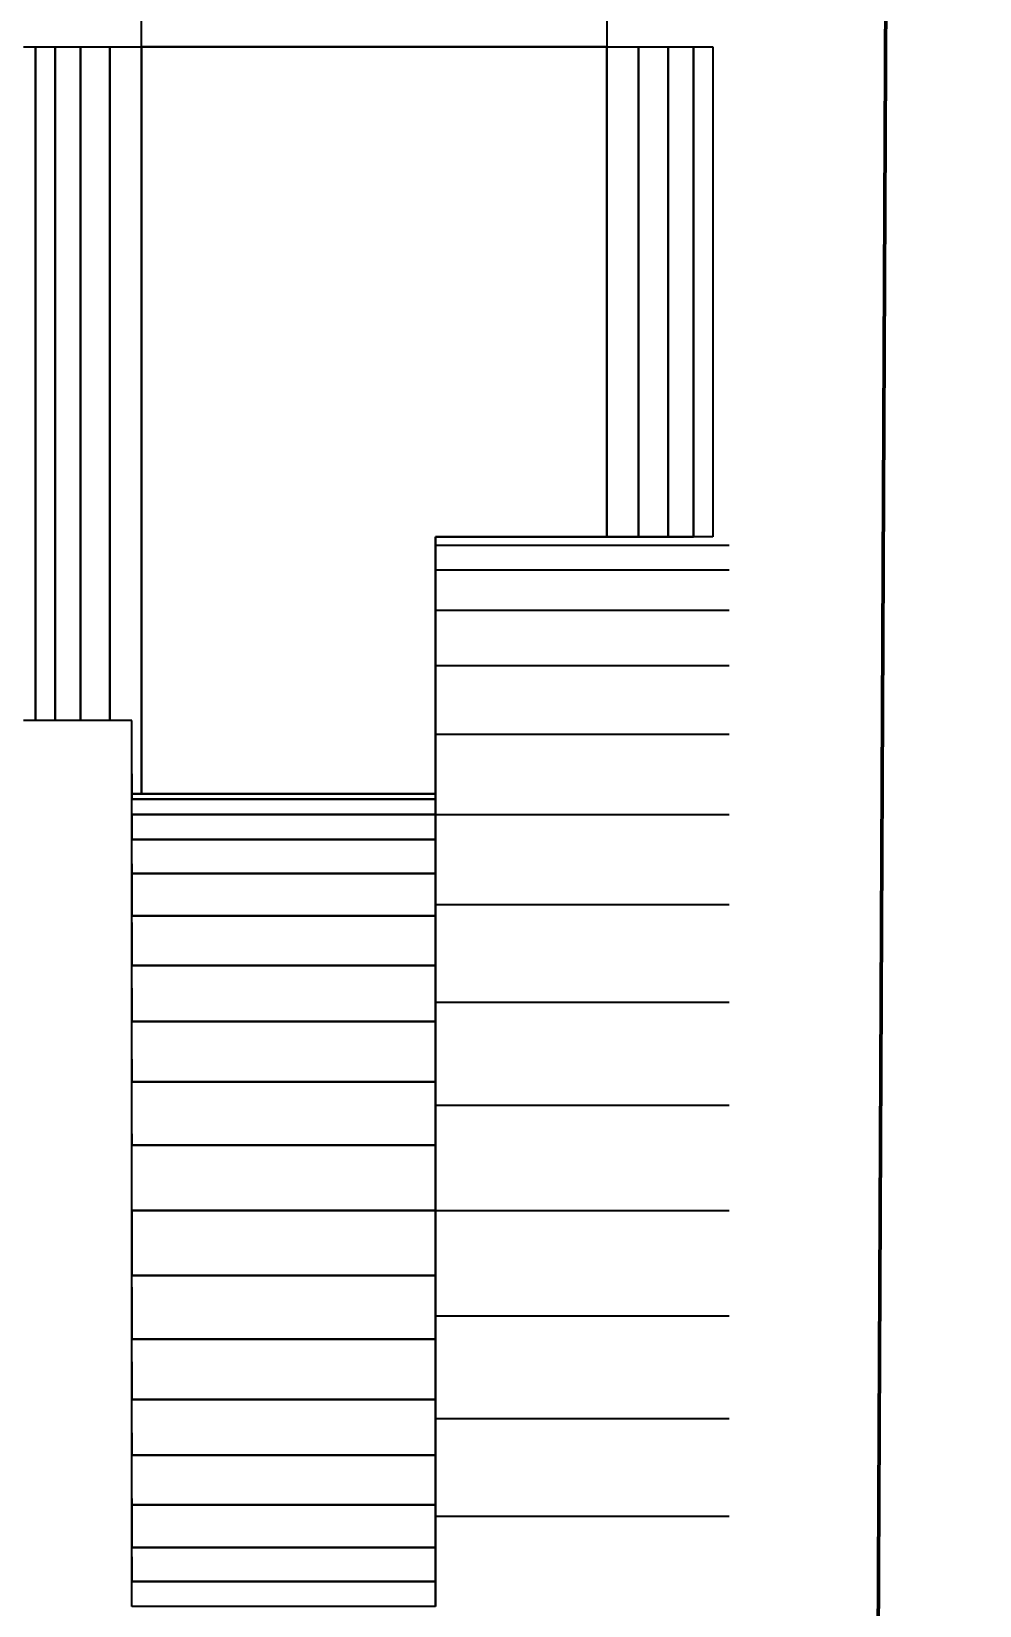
# Model space of a CAD drawing. Header units: millimetres. Extents: x 103208 to 171806, y -164 to 10038.
# Drawn here: x 113664.63 to 113669.59, y 7098.34 to 7106.56 of the extents above; entities that cross this region are included whole.
import ezdxf

# ---------------------------------------------------------------- set-up
doc = ezdxf.new("R2010")
doc.units = ezdxf.units.MM
doc.layers.add('Parede Baixa', color=5, linetype='Continuous', lineweight=50)
doc.layers.add('Piso', color=55, linetype='Continuous')
doc.styles.add('Valéria', font='romantic.ttf', dxfattribs={"height": 10})
doc.dimstyles.new('Cota - 50', dxfattribs={"dimtxt": 10, "dimasz": 5, "dimexe": 10, "dimexo": 20, "dimgap": 5, "dimtad": 1, "dimtxsty": 'Valéria', "dimblk": 'DOT', "dimcen": 0, "dimclrd": 12, "dimclre": 12, "dimclrt": 2, "dimazin": 2, "dimtfac": 1, "dimtix": 1, "dimtmove": 0, "dimatfit": 3, "dimldrblk": 'DOT', "dimfxl": 1, "dimarcsym": 0})

# ---------------------------------------------------------------- blocks, each defined once
blk = doc.blocks.new('_Dot')
at = {"color": 0, "linetype": 'ByBlock', "lineweight": -2}
blk.add_line((-0.5, 0), (-1, 0), dxfattribs=at)
at = {"color": 0, "linetype": 'ByBlock', "const_width": 0.5}
blk.add_lwpolyline([(-0.25, 0, 1), (0.25, 0, 1)], format="xyb", close=True, dxfattribs=at)
blk = doc.blocks.new('*D788')
at = {"color": 12, "lineweight": -2, "transparency": 16777216}
for p, q in [((113649.589, 7209.3974), (113620.6533, 7209.3974)), ((113630.6533, 7204.3974), (113630.6533, 6999.2137)), ((113648.5633, 6994.2137), (113620.6533, 6994.2137))]:
    blk.add_line(p, q, dxfattribs=at)
at = {"layer": 'Defpoints', "color": 0, "transparency": 16777216}
for p in [(113669.589, 7209.3974, 9825), (113630.6533, 6994.2137), (113668.5633, 6994.2137, 9825)]:
    blk.add_point(p, dxfattribs=at)
at = {"color": 12, "lineweight": -2, "transparency": 16777216, "xscale": 5, "yscale": 5, "zscale": 5}
for p, rotation in [((113630.6533, 7209.3974), 90), ((113630.6533, 6994.2137), 270)]:
    blk.add_blockref('_Dot', p, dxfattribs=dict(at, rotation=rotation))
at = {"color": 2, "transparency": 16777216, "insert": (113620.5497, 7101.8056), "char_height": 10, "attachment_point": 5, "rotation": 90, "style": 'Valéria'}
blk.add_mtext('218', dxfattribs=at)

msp = doc.modelspace()

# ---------------------------------------------------------------- hatches: boundary and pattern name
at = {"layer": 'Piso'}
h = msp.add_hatch(dxfattribs=at)
h.set_pattern_fill('ANSI37', color=256, scale=13.33333, angle=-45)
edge = h.paths.add_edge_path()
edge.add_line((113669.2077, 7129.39833), (113509.20952, 7130.08033))
edge.add_line((113509.20952, 7130.08033), (113508.56554, 6994.97631))
edge.add_line((113508.56554, 6994.97631), (113511.06504, 6994.97631))
edge.add_line((113511.06504, 6994.97631), (113511.06504, 6996.92865))
edge.add_line((113511.06504, 6996.92865), (113521.06504, 6996.92865))
edge.add_line((113521.06504, 6996.92865), (113521.06504, 7067.42865))
edge.add_line((113521.06504, 7067.42865), (113517.56504, 7067.42865))
edge.add_line((113517.56504, 7067.42865), (113517.56504, 7064.92865))
edge.add_line((113517.56504, 7064.92865), (113513.45282, 7063.85369))
edge.add_line((113513.45282, 7063.85369), (113511.67162, 7065.80268))
edge.add_line((113511.67162, 7065.80268), (113511.67162, 7069.02276))
edge.add_line((113511.67162, 7069.02276), (113511.67162, 7071.81921))
edge.add_line((113511.67162, 7071.81921), (113514.56504, 7072.42865))
edge.add_line((113514.56504, 7072.42865), (113518.44233, 7073.24532))
edge.add_line((113518.44233, 7073.24532), (113517.56504, 7070.67865))
edge.add_line((113517.56504, 7070.67865), (113521.06504, 7069.92865))
edge.add_line((113521.06504, 7069.92865), (113521.06504, 7073.92865))
edge.add_line((113521.06504, 7073.92865), (113524.06504, 7073.92865))
edge.add_line((113524.06504, 7073.92865), (113524.06504, 7069.92865))
edge.add_line((113524.06504, 7069.92865), (113527.56504, 7069.92865))
edge.add_line((113527.56504, 7069.92865), (113527.56504, 7073.85108))
edge.add_line((113527.56504, 7073.85108), (113531.06504, 7071.92865))
edge.add_line((113531.06504, 7071.92865), (113534.57288, 7071.92865))
edge.add_line((113534.57288, 7071.92865), (113534.57288, 7069.10749))
edge.add_line((113534.57288, 7069.10749), (113534.57288, 7067.32795))
edge.add_line((113534.57288, 7067.32795), (113532.79168, 7065.2095))
edge.add_line((113532.79168, 7065.2095), (113530.56504, 7064.92865))
edge.add_line((113530.56504, 7064.92865), (113526.41332, 7064.40497))
edge.add_line((113526.41332, 7064.40497), (113527.56504, 7067.42865))
edge.add_line((113527.56504, 7067.42865), (113524.06504, 7067.42865))
edge.add_line((113524.06504, 7067.42865), (113524.06504, 6994.92865))
edge.add_line((113524.06504, 6994.92865), (113521.06504, 6994.92865))
edge.add_line((113521.06504, 6994.92865), (113521.06504, 6991.92865))
edge.add_line((113521.06504, 6991.92865), (113603.06662, 6991.92865))
edge.add_line((113603.06662, 6991.92865), (113603.06662, 6996.87278))
edge.add_line((113603.06662, 6996.87278), (113613.06662, 6996.87278))
edge.add_line((113613.06662, 6996.87278), (113613.05521, 6994.47826))
edge.add_line((113613.05521, 6994.47826), (113616.25069, 6994.46303))
edge.add_line((113616.25069, 6994.46303), (113616.13498, 7056.072))
edge.add_line((113616.13498, 7056.072), (113668.85699, 7055.8207))
edge.add_line((113668.85699, 7055.8207), (113668.85699, 7059.89177))
edge.add_line((113668.85699, 7059.89177), (113663.21008, 7059.89177))
edge.add_line((113663.21008, 7059.89177), (113663.21008, 7061.66068))
edge.add_line((113663.21008, 7061.66068), (113661.12322, 7063.46176))
edge.add_line((113661.12322, 7063.46176), (113661.11968, 7083.35224))
edge.add_line((113661.11968, 7083.35224), (113666.15383, 7083.35224))
edge.add_line((113666.15383, 7083.35224), (113663.18371, 7077.44053))
edge.add_line((113663.18371, 7077.44053), (113663.21008, 7064.88647))
edge.add_line((113663.21008, 7064.88647), (113668.90026, 7064.89843))
edge.add_line((113668.90026, 7064.89843), (113669.03549, 7093.27005))
edge.add_line((113669.03549, 7093.27005), (113662.5906, 7093.27005))
edge.add_line((113662.5906, 7093.27005), (113662.5906, 7095.05188))
edge.add_line((113662.5906, 7095.05188), (113659.44923, 7097.84369))
edge.add_line((113659.44923, 7097.84369), (113659.44923, 7077.05692))
edge.add_line((113659.44923, 7077.05692), (113590.41176, 7076.97037))
edge.add_line((113590.41176, 7076.97037), (113588.10548, 7086.46209))
edge.add_line((113588.10548, 7086.46209), (113588.10548, 7118.71122))
edge.add_line((113588.10548, 7118.71122), (113591.0969, 7121.2277))
edge.add_line((113591.0969, 7121.2277), (113600.45908, 7125.79033))
edge.add_line((113600.45908, 7125.79033), (113621.92352, 7125.79033))
edge.add_line((113621.92352, 7125.79033), (113659.44923, 7123.75046))
edge.add_line((113659.44923, 7123.75046), (113659.44923, 7102.96369))
edge.add_line((113659.44923, 7102.96369), (113662.10414, 7105.38508))
edge.add_line((113662.10414, 7105.38508), (113662.12477, 7107.12369))
edge.add_line((113662.12477, 7107.12369), (113669.10153, 7107.12369))
edge.add_line((113669.10153, 7107.12369), (113669.19647, 7129.39838))

# ---------------------------------------------------------------- linework, layer by layer
at = {"layer": 'Parede Baixa'}
msp.add_line((113668.56334, 6994.21368, 9825), (113669.58901, 7209.39742, 9825), dxfattribs=at)
at = {"layer": 'Piso'}
for p, q in [((113666.74523, 7103.92369), (113666.74523, 7103.88035)), ((113667.64123, 7103.92369), (113666.74523, 7103.92369)), ((113667.80688, 7103.92369), (113667.64123, 7103.92369)), ((113667.96123, 7103.92369), (113667.80688, 7103.92369)), ((113668.09378, 7103.92369), (113667.96123, 7103.92369)), ((113666.74523, 7103.88035), (113666.74523, 7103.75141)), ((113666.74523, 7103.75141), (113666.74523, 7103.54003)), ((113666.74523, 7103.54003), (113666.74523, 7103.25143)), ((113666.74523, 7103.25143), (113666.74523, 7102.8927)), ((113664.65498, 7102.96369), (113664.59104, 7102.96369)), ((113664.75669, 7102.96369), (113664.65498, 7102.96369)), ((113664.88923, 7102.96369), (113664.75669, 7102.96369)), ((113665.04359, 7102.96369), (113664.88923, 7102.96369)), ((113665.15803, 7102.96369), (113665.04359, 7102.96369)), ((113665.15803, 7102.93217), (113665.15803, 7102.96369)), ((113665.15803, 7102.83839), (113665.15803, 7102.93217)), ((113665.15803, 7102.68466), (113665.15803, 7102.83839)), ((113666.74523, 7102.8927), (113666.74523, 7102.57969)), ((113665.15803, 7102.57969), (113665.15803, 7102.68466)), ((113665.20923, 7102.57969), (113665.15803, 7102.57969)), ((113665.15803, 7102.5529), (113665.15803, 7102.57969)), ((113665.15803, 7102.47319), (113665.15803, 7102.5529)), ((113666.74523, 7102.57969), (113665.20923, 7102.57969)), ((113666.74523, 7102.57969), (113666.74523, 7102.5529)), ((113666.74523, 7102.5529), (113666.74523, 7102.47319)), ((113665.15803, 7102.34252), (113665.15803, 7102.47319)), ((113666.74523, 7102.47319), (113666.74523, 7102.34252)), ((113665.15803, 7102.21388), (113665.15803, 7102.34252)), ((113666.74523, 7102.34252), (113666.74523, 7102.16411)), ((113665.15803, 7102.16411), (113665.15803, 7102.21388)), ((113665.15803, 7101.94235), (113665.15803, 7102.16411)), ((113666.74523, 7102.16411), (113666.74523, 7102.00173)), ((113665.15803, 7101.90842), (113665.15803, 7101.94235)), ((113666.74523, 7102.00173), (113666.74523, 7101.94235)), ((113666.74523, 7101.94235), (113666.74523, 7101.68271)), ((113665.15803, 7101.68271), (113665.15803, 7101.90842)), ((113665.15803, 7101.5659), (113665.15803, 7101.68271)), ((113666.74523, 7101.68271), (113666.74523, 7101.49143)), ((113665.15803, 7101.39157), (113665.15803, 7101.5659)), ((113666.74523, 7101.49143), (113666.74523, 7101.39157)), ((113665.15803, 7101.19477), (113665.15803, 7101.39157)), ((113666.74523, 7101.39157), (113666.74523, 7101.07611)), ((113665.15803, 7101.07611), (113665.15803, 7101.19477)), ((113665.15803, 7100.80416), (113665.15803, 7101.07611)), ((113666.74523, 7101.07611), (113666.74523, 7100.95434)), ((113666.74523, 7100.95434), (113666.74523, 7100.74409)), ((113665.15803, 7100.74409), (113665.15803, 7100.80416)), ((113665.15803, 7100.40369), (113665.15803, 7100.74409)), ((113666.74523, 7100.74409), (113666.74523, 7100.40369)), ((113665.15803, 7100.06329), (113665.15803, 7100.40369)), ((113666.74523, 7100.40369), (113666.74523, 7100.06329)), ((113665.15803, 7100.00322), (113665.15803, 7100.06329)), ((113666.74523, 7100.06329), (113666.74523, 7099.85304)), ((113665.15803, 7099.73127), (113665.15803, 7100.00322)), ((113666.74523, 7099.85304), (113666.74523, 7099.73127)), ((113665.15803, 7099.6126), (113665.15803, 7099.73127)), ((113666.74523, 7099.73127), (113666.74523, 7099.4158)), ((113665.15803, 7099.4158), (113665.15803, 7099.6126)), ((113665.15803, 7099.24147), (113665.15803, 7099.4158)), ((113666.74523, 7099.4158), (113666.74523, 7099.31595)), ((113666.74523, 7099.31595), (113666.74523, 7099.12467)), ((113665.15803, 7099.12467), (113665.15803, 7099.24147)), ((113665.15803, 7098.89896), (113665.15803, 7099.12467)), ((113666.74523, 7099.12467), (113666.74523, 7098.86502)), ((113665.15803, 7098.86502), (113665.15803, 7098.89896)), ((113665.15803, 7098.64327), (113665.15803, 7098.86502)), ((113666.74523, 7098.86502), (113666.74523, 7098.80564)), ((113666.74523, 7098.80564), (113666.74523, 7098.64327)), ((113665.15803, 7098.59349), (113665.15803, 7098.64327)), ((113666.74523, 7098.64327), (113666.74523, 7098.46486)), ((113665.15803, 7098.46486), (113665.15803, 7098.59349)), ((113665.15803, 7098.33419), (113665.15803, 7098.46486)), ((113666.74523, 7098.46486), (113666.74523, 7098.33419))]:
    msp.add_line(p, q, dxfattribs=at)
for points, invisible_edges in [([(113667.64123, 7106.48369), (113665.20923, 7106.64933), (113667.64123, 7106.64933)], 1), ([(113665.20923, 7106.64933), (113667.64123, 7106.48369), (113665.20923, 7106.48369)], 1), ([(113664.59104, 7102.96369), (113664.65498, 7106.48369), (113664.65498, 7102.96369)], 1), ([(113664.65498, 7106.48369), (113664.59104, 7102.96369), (113664.59104, 7106.48369)], 3), ([(113664.65498, 7102.96369), (113664.75669, 7106.48369), (113664.75669, 7102.96369)], 1), ([(113664.75669, 7106.48369), (113664.65498, 7102.96369), (113664.65498, 7106.48369)], 1), ([(113664.75669, 7102.96369), (113664.88923, 7106.48369), (113664.88923, 7102.96369)], 1), ([(113664.88923, 7106.48369), (113664.75669, 7102.96369), (113664.75669, 7106.48369)], 1), ([(113664.88923, 7102.96369), (113665.04359, 7106.48369), (113665.04359, 7102.96369)], 1), ([(113665.04359, 7106.48369), (113664.88923, 7102.96369), (113664.88923, 7106.48369)], 1), ([(113665.20923, 7106.48369), (113665.15803, 7102.96369), (113665.04359, 7106.48369)], 3), ([(113665.04359, 7106.48369), (113665.15803, 7102.96369), (113665.04359, 7102.96369)], 1), ([(113665.15803, 7102.57969), (113665.20923, 7106.48369), (113665.20923, 7102.57969)], 1), ([(113667.64123, 7106.48369), (113666.74523, 7103.92369), (113665.20923, 7106.48369)], 3), ([(113665.20923, 7106.48369), (113666.74523, 7103.92369), (113665.20923, 7102.57969)], 3), ([(113666.74523, 7103.92369), (113667.64123, 7106.48369), (113667.64123, 7103.92369)], 1), ([(113667.64123, 7103.92369), (113667.80688, 7106.48369), (113667.80688, 7103.92369)], 1), ([(113667.80688, 7106.48369), (113667.64123, 7103.92369), (113667.64123, 7106.48369)], 1), ([(113667.80688, 7103.92369), (113667.96123, 7106.48369), (113667.96123, 7103.92369)], 1), ([(113667.96123, 7106.48369), (113667.80688, 7103.92369), (113667.80688, 7106.48369)], 1), ([(113667.96123, 7103.92369), (113668.09378, 7106.48369), (113668.09378, 7103.92369)], 1), ([(113668.09378, 7106.48369), (113667.96123, 7103.92369), (113667.96123, 7106.48369)], 1), ([(113668.09378, 7103.92369), (113668.19549, 7106.48369), (113668.19549, 7103.92369)], 1), ([(113668.19549, 7106.48369), (113668.09378, 7103.92369), (113668.09378, 7106.48369)], 1), ([(113666.74523, 7103.88035), (113665.20923, 7102.57969), (113666.74523, 7103.92369)], 3), ([(113668.09378, 7103.92369), (113666.74523, 7103.88035), (113667.96123, 7103.92369)], 3), ([(113667.96123, 7103.92369), (113666.74523, 7103.88035), (113667.80688, 7103.92369)], 3), ([(113667.80688, 7103.92369), (113666.74523, 7103.88035), (113667.64123, 7103.92369)], 3), ([(113667.64123, 7103.92369), (113666.74523, 7103.88035), (113666.74523, 7103.92369)], 1), ([(113666.74523, 7103.75141), (113665.20923, 7102.57969), (113666.74523, 7103.88035)], 3), ([(113668.28123, 7103.88035), (113666.74523, 7103.75141), (113666.74523, 7103.88035)], 1), ([(113666.74523, 7103.54003), (113665.20923, 7102.57969), (113666.74523, 7103.75141)], 3), ([(113668.28123, 7103.75141), (113666.74523, 7103.54003), (113666.74523, 7103.75141)], 1), ([(113666.74523, 7103.25143), (113665.20923, 7102.57969), (113666.74523, 7103.54003)], 3), ([(113668.28123, 7103.54003), (113666.74523, 7103.25143), (113666.74523, 7103.54003)], 1), ([(113666.74523, 7102.8927), (113665.20923, 7102.57969), (113666.74523, 7103.25143)], 3), ([(113668.28123, 7103.25143), (113666.74523, 7102.8927), (113666.74523, 7103.25143)], 1), ([(113665.15803, 7102.96369), (113665.15803, 7102.57969), (113665.15803, 7102.68466)], 13), ([(113665.15803, 7102.96369), (113665.15803, 7102.68466), (113665.15803, 7102.83839)], 13), ([(113665.15803, 7102.96369), (113665.15803, 7102.83839), (113665.15803, 7102.93217)], 1), ([(113665.20923, 7102.57969), (113666.74523, 7102.8927), (113666.74523, 7102.57969)], 1), ([(113668.28123, 7102.8927), (113666.74523, 7102.47319), (113666.74523, 7102.8927)], 3), ([(113666.74523, 7102.8927), (113666.74523, 7102.47319), (113666.74523, 7102.5529)], 13), ([(113666.74523, 7102.8927), (113666.74523, 7102.5529), (113666.74523, 7102.57969)], 1), ([(113665.15803, 7102.57969), (113658.63003, 7102.47477), (113665.15803, 7102.68466)], 3), ([(113665.15803, 7102.5529), (113658.63003, 7102.47477), (113665.15803, 7102.57969)], 3), ([(113665.15803, 7102.5529), (113666.74523, 7102.57969), (113666.74523, 7102.5529)], 1), ([(113666.74523, 7102.57969), (113665.15803, 7102.5529), (113665.20923, 7102.57969)], 3), ([(113665.20923, 7102.57969), (113665.15803, 7102.5529), (113665.15803, 7102.57969)], 1), ([(113665.15803, 7102.47319), (113666.74523, 7102.5529), (113666.74523, 7102.47319)], 1), ([(113666.74523, 7102.5529), (113665.15803, 7102.47319), (113665.15803, 7102.5529)], 1), ([(113665.15803, 7102.34252), (113658.63003, 7102.21388), (113665.15803, 7102.47319)], 3), ([(113665.15803, 7102.34252), (113666.74523, 7102.47319), (113666.74523, 7102.34252)], 1), ([(113666.74523, 7102.47319), (113665.15803, 7102.34252), (113665.15803, 7102.47319)], 1), ([(113668.28123, 7102.47269), (113666.74523, 7102.00173), (113666.74523, 7102.47319)], 3), ([(113666.74523, 7102.47319), (113666.74523, 7102.00173), (113666.74523, 7102.16411)], 13), ([(113666.74523, 7102.47319), (113666.74523, 7102.16411), (113666.74523, 7102.34252)], 1), ([(113665.15803, 7102.16411), (113666.74523, 7102.34252), (113666.74523, 7102.16411)], 1), ([(113666.74523, 7102.34252), (113665.15803, 7102.16411), (113665.15803, 7102.34252)], 3), ([(113665.15803, 7102.34252), (113665.15803, 7102.16411), (113665.15803, 7102.21388)], 1), ([(113665.15803, 7102.16411), (113658.63003, 7101.90842), (113665.15803, 7102.21388)], 3), ([(113665.15803, 7101.94235), (113658.63003, 7101.90842), (113665.15803, 7102.16411)], 3), ([(113666.74523, 7102.00173), (113665.15803, 7101.94235), (113666.74523, 7102.16411)], 3), ([(113666.74523, 7102.16411), (113665.15803, 7101.94235), (113665.15803, 7102.16411)], 1), ([(113665.15803, 7101.94235), (113666.74523, 7102.00173), (113666.74523, 7101.94235)], 1), ([(113665.15803, 7101.68271), (113666.74523, 7101.94235), (113666.74523, 7101.68271)], 1), ([(113666.74523, 7101.94235), (113665.15803, 7101.68271), (113665.15803, 7101.94235)], 3), ([(113665.15803, 7101.94235), (113665.15803, 7101.68271), (113665.15803, 7101.90842)], 1), ([(113668.28123, 7102.00173), (113666.74523, 7101.49143), (113666.74523, 7102.00173)], 3), ([(113666.74523, 7102.00173), (113666.74523, 7101.49143), (113666.74523, 7101.68271)], 13), ([(113666.74523, 7102.00173), (113666.74523, 7101.68271), (113666.74523, 7101.94235)], 1), ([(113665.15803, 7101.68271), (113658.63003, 7101.5659), (113665.15803, 7101.90842)], 3), ([(113666.74523, 7101.49143), (113665.15803, 7101.39157), (113666.74523, 7101.68271)], 3), ([(113666.74523, 7101.68271), (113665.15803, 7101.39157), (113665.15803, 7101.68271)], 3), ([(113665.15803, 7101.68271), (113665.15803, 7101.39157), (113665.15803, 7101.5659)], 1), ([(113665.15803, 7101.39157), (113658.63003, 7101.19477), (113665.15803, 7101.5659)], 3), ([(113665.15803, 7101.39157), (113666.74523, 7101.49143), (113666.74523, 7101.39157)], 1), ([(113668.28123, 7101.49143), (113666.74523, 7100.95434), (113666.74523, 7101.49143)], 3), ([(113666.74523, 7101.49143), (113666.74523, 7100.95434), (113666.74523, 7101.07611)], 13), ([(113666.74523, 7101.49143), (113666.74523, 7101.07611), (113666.74523, 7101.39157)], 1), ([(113665.15803, 7101.07611), (113666.74523, 7101.39157), (113666.74523, 7101.07611)], 1), ([(113666.74523, 7101.39157), (113665.15803, 7101.07611), (113665.15803, 7101.39157)], 3), ([(113665.15803, 7101.39157), (113665.15803, 7101.07611), (113665.15803, 7101.19477)], 1), ([(113665.15803, 7101.07611), (113658.63003, 7100.80416), (113665.15803, 7101.19477)], 3), ([(113666.74523, 7100.95434), (113665.15803, 7100.74409), (113666.74523, 7101.07611)], 3), ([(113666.74523, 7101.07611), (113665.15803, 7100.74409), (113665.15803, 7101.07611)], 3), ([(113665.15803, 7101.07611), (113665.15803, 7100.74409), (113665.15803, 7100.80416)], 1), ([(113665.15803, 7100.74409), (113666.74523, 7100.95434), (113666.74523, 7100.74409)], 1), ([(113668.28123, 7100.95434), (113666.74523, 7100.40369), (113666.74523, 7100.95434)], 3), ([(113666.74523, 7100.95434), (113666.74523, 7100.40369), (113666.74523, 7100.74409)], 1), ([(113665.15803, 7100.74409), (113658.63003, 7100.40369), (113665.15803, 7100.80416)], 3), ([(113665.15803, 7100.40369), (113666.74523, 7100.74409), (113666.74523, 7100.40369)], 1), ([(113666.74523, 7100.74409), (113665.15803, 7100.40369), (113665.15803, 7100.74409)], 1), ([(113665.15803, 7100.06329), (113658.63003, 7100.00322), (113665.15803, 7100.40369)], 3), ([(113665.15803, 7100.06329), (113666.74523, 7100.40369), (113666.74523, 7100.06329)], 1), ([(113666.74523, 7100.40369), (113665.15803, 7100.06329), (113665.15803, 7100.40369)], 1), ([(113668.28123, 7100.40369), (113666.74523, 7099.85304), (113666.74523, 7100.40369)], 3), ([(113666.74523, 7100.40369), (113666.74523, 7099.85304), (113666.74523, 7100.06329)], 1), ([(113666.74523, 7099.85304), (113665.15803, 7099.73127), (113666.74523, 7100.06329)], 3), ([(113666.74523, 7100.06329), (113665.15803, 7099.73127), (113665.15803, 7100.06329)], 3), ([(113665.15803, 7100.06329), (113665.15803, 7099.73127), (113665.15803, 7100.00322)], 1), ([(113665.15803, 7099.73127), (113658.63003, 7099.6126), (113665.15803, 7100.00322)], 3), ([(113665.15803, 7099.73127), (113666.74523, 7099.85304), (113666.74523, 7099.73127)], 1), ([(113668.28123, 7099.85304), (113666.74523, 7099.31595), (113666.74523, 7099.85304)], 3), ([(113666.74523, 7099.85304), (113666.74523, 7099.31595), (113666.74523, 7099.4158)], 13), ([(113666.74523, 7099.85304), (113666.74523, 7099.4158), (113666.74523, 7099.73127)], 1), ([(113665.15803, 7099.4158), (113666.74523, 7099.73127), (113666.74523, 7099.4158)], 1), ([(113666.74523, 7099.73127), (113665.15803, 7099.4158), (113665.15803, 7099.73127)], 3), ([(113665.15803, 7099.73127), (113665.15803, 7099.4158), (113665.15803, 7099.6126)], 1), ([(113665.15803, 7099.4158), (113658.63003, 7099.24147), (113665.15803, 7099.6126)], 3), ([(113666.74523, 7099.31595), (113665.15803, 7099.12467), (113666.74523, 7099.4158)], 3), ([(113666.74523, 7099.4158), (113665.15803, 7099.12467), (113665.15803, 7099.4158)], 3), ([(113665.15803, 7099.4158), (113665.15803, 7099.12467), (113665.15803, 7099.24147)], 1), ([(113665.15803, 7099.12467), (113666.74523, 7099.31595), (113666.74523, 7099.12467)], 1), ([(113668.28123, 7099.31595), (113666.74523, 7098.80564), (113666.74523, 7099.31595)], 3), ([(113666.74523, 7099.31595), (113666.74523, 7098.80564), (113666.74523, 7098.86502)], 13), ([(113666.74523, 7099.31595), (113666.74523, 7098.86502), (113666.74523, 7099.12467)], 1), ([(113665.15803, 7099.12467), (113658.63003, 7098.89896), (113665.15803, 7099.24147)], 3), ([(113665.15803, 7098.86502), (113666.74523, 7099.12467), (113666.74523, 7098.86502)], 1), ([(113666.74523, 7099.12467), (113665.15803, 7098.86502), (113665.15803, 7099.12467)], 3), ([(113665.15803, 7099.12467), (113665.15803, 7098.86502), (113665.15803, 7098.89896)], 1), ([(113665.15803, 7098.86502), (113658.63003, 7098.59349), (113665.15803, 7098.89896)], 3), ([(113665.15803, 7098.64327), (113658.63003, 7098.59349), (113665.15803, 7098.86502)], 3), ([(113666.74523, 7098.80564), (113665.15803, 7098.64327), (113666.74523, 7098.86502)], 3), ([(113666.74523, 7098.86502), (113665.15803, 7098.64327), (113665.15803, 7098.86502)], 1), ([(113665.15803, 7098.64327), (113666.74523, 7098.80564), (113666.74523, 7098.64327)], 1), ([(113668.28123, 7098.80564), (113666.74523, 7098.33419), (113666.74523, 7098.80564)], 3), ([(113666.74523, 7098.80564), (113666.74523, 7098.33419), (113666.74523, 7098.46486)], 13), ([(113666.74523, 7098.80564), (113666.74523, 7098.46486), (113666.74523, 7098.64327)], 1), ([(113665.15803, 7098.46486), (113666.74523, 7098.64327), (113666.74523, 7098.46486)], 1), ([(113666.74523, 7098.64327), (113665.15803, 7098.46486), (113665.15803, 7098.64327)], 3), ([(113665.15803, 7098.64327), (113665.15803, 7098.46486), (113665.15803, 7098.59349)], 1), ([(113665.15803, 7098.46486), (113658.63003, 7098.3326), (113665.15803, 7098.59349)], 3), ([(113665.15803, 7098.33419), (113666.74523, 7098.46486), (113666.74523, 7098.33419)], 1), ([(113666.74523, 7098.46486), (113665.15803, 7098.33419), (113665.15803, 7098.46486)], 1)]:
    msp.add_3dface(points, dxfattribs=dict(at, invisible_edges=invisible_edges))

# ---------------------------------------------------------------- dimensions: what is measured, and where the dimension line sits
dim = msp.add_linear_dim(base=(113630.65328, 6994.21368), p1=(113669.58901, 7209.39742, 9825), p2=(113668.56334, 6994.21368, 9825), angle=90, text='218', dimstyle='Cota - 50')
dim.commit()
dim.dimension.update_dxf_attribs({"geometry": '*D788', "text_midpoint": (113620.54973, 7101.80555)})

doc.saveas('drawing.dxf')
